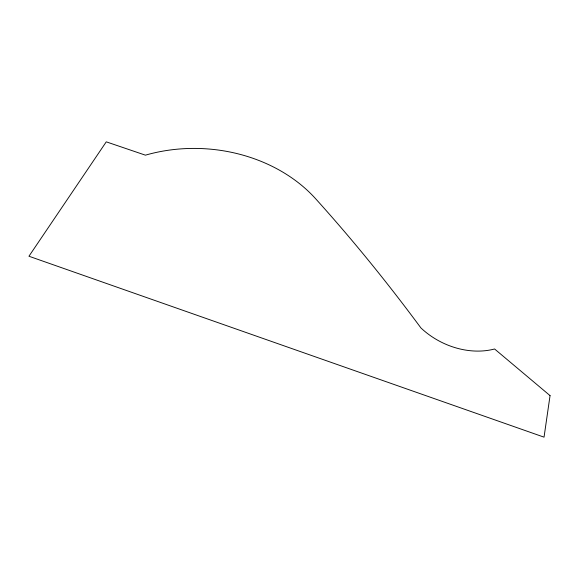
<?xml version="1.0" encoding="UTF-8"?>
<svg xmlns="http://www.w3.org/2000/svg" width="579" height="579" viewBox="0 0 579 579"><rect width="100%" height="100%" fill="white"/><g stroke="black" fill="none" stroke-linecap="round" stroke-linejoin="round"><path stroke-width="0.87" d="M550.05 395.616L544.043 437.159L28.95 256.236L106.261 141.841L145.416 155.165A146.603 117.986 3.6 0 1 316.293 199.48C353.284 240.517 388.075 283.515 420.919 327.938A67.49 52.009 27.1 0 0 494.589 348.985L550.05 395.616"/></g></svg>
